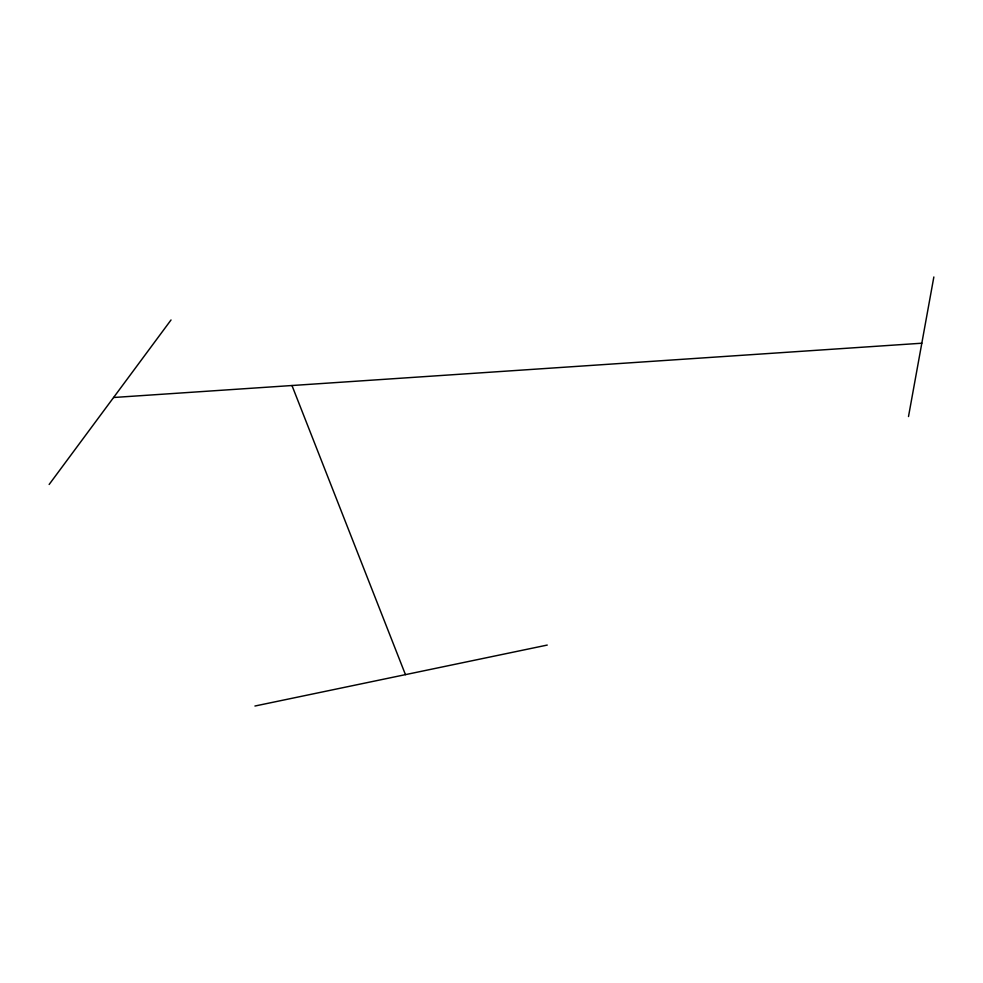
<?xml version="1.0" encoding="UTF-8"?>
<svg xmlns="http://www.w3.org/2000/svg" width="983" height="983" viewBox="0 0 983 983"><rect width="100%" height="100%" fill="white"/><g stroke="black" fill="none" stroke-linecap="round" stroke-linejoin="round"><path stroke-width="1.47" d="M908.501 416.546L933.85 276.973M49.15 484.472L171.03 319.966M254.929 706.027L547.248 645.069M113.586 397.501L921.821 343.214M291.976 385.52L405.451 674.645"/></g></svg>
